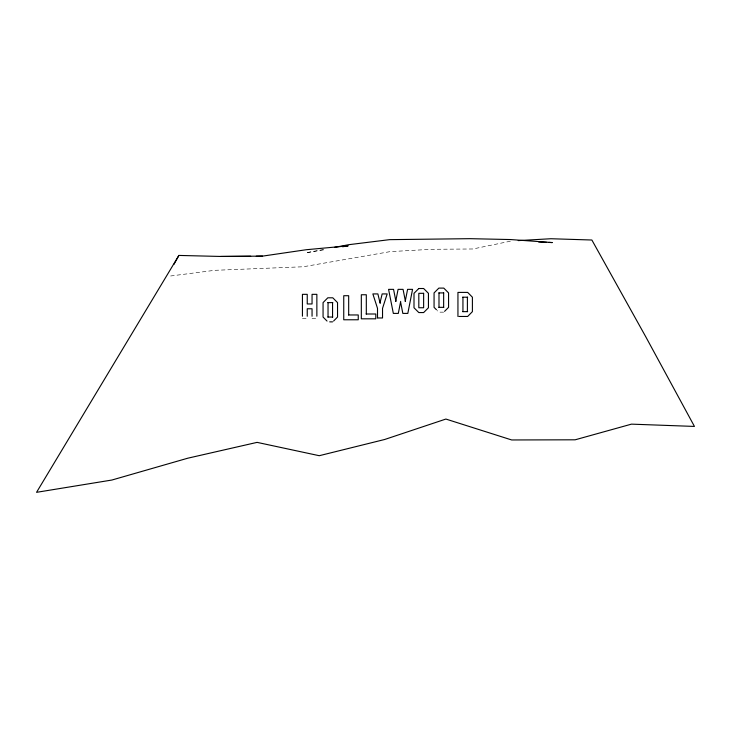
<?xml version="1.0" encoding="UTF-8"?>
<svg xmlns="http://www.w3.org/2000/svg" width="731" height="731" viewBox="0 0 731 731"><rect width="100%" height="100%" fill="white"/><g stroke="black" fill="none" stroke-linecap="round" stroke-linejoin="round"><path stroke-width="0.55" stroke-dasharray="3.65 2.74" d="M510.366 241.212L472.884 248.979L431.509 249.298L390.08 251.638L303.228 266.769L214.667 270.324L168.422 276.272M323.486 249.472L305.951 252.798L325.944 249.499M443.644 312.155L438.856 312.155L437.257 310.556M302.433 318.387L307.239 318.387M312.055 318.387L316.861 318.387"/><path stroke-width="1.1" d="M395.709 301.382L398.084 289.357L403.064 289.357L405.44 301.382M400.679 301.382L398.304 313.407L393.333 313.407L388.581 289.357L393.552 289.357L395.928 301.382M405.212 301.382L407.587 289.357L412.567 289.357L407.816 313.407L402.836 313.407L400.679 302.479M380.093 302.47L382.158 293.917L387.174 293.917L382.532 308.354L382.532 317.976L377.881 317.976M173.914 264.43L178.885 255.43L220.57 256.453L250.678 256.252M178.885 255.43L36.55 492.328L111.88 480.039L187.721 458.218L257.093 442.374L319.255 455.705L384.68 439.486L445.883 419.055L511.682 439.961L575.133 439.806L631.465 424.144L694.45 426.429L645.701 336.662L591.872 240.015L550.9 238.735L518.233 240.6M333.583 321.055L337.539 317.044L337.539 302.616L332.788 297.8L327.808 297.8L323.065 302.616L323.065 317.044L327.022 321.055M444.576 311.36L448.569 307.349L448.569 292.912L443.781 288.105L438.856 288.105L434.068 292.912L434.068 307.349L436.462 309.752M334.451 247.398L348.696 244.702L389.586 239.649L470.024 238.671L510.549 239.549L552.28 242.564L548.88 242.436M342.601 246.758L348.148 245.844L306.216 249.728L262.53 256.124L220.57 256.453M256.252 256.215L262.53 256.124M438.856 292.912L443.781 292.912M462.677 297.206L467.666 297.206M327.808 302.616L332.788 302.616M438.856 307.349L443.781 307.349M462.677 311.644L467.666 311.644M366.067 314.001L375.798 314.001L375.798 318.817L361.324 318.817L361.324 294.757L366.313 294.757L366.313 314.001M348.523 314.96L358.245 314.96L358.245 319.776L343.744 319.776L343.744 295.717L348.678 295.717L348.678 314.96M458.995 316.459L467.666 316.459L472.4 311.644L472.4 297.206L467.666 292.4L457.944 292.4L457.944 316.459M327.808 317.044L332.788 317.044M329.708 321.859L332.559 321.859M538.674 242.034L546.605 242.345M380.202 303.539L377.881 293.917L372.865 293.917L377.507 308.354L377.507 317.976M467.401 297.206L467.401 311.644M462.942 297.206L462.942 311.644M443.644 292.912L443.644 307.349M438.993 292.912L438.993 307.349M332.559 302.616L332.559 317.044M328.036 302.616L328.036 317.044M316.861 316.203L316.861 294.337L312.055 294.337L312.055 303.959L307.239 303.959L307.239 294.337L302.433 294.337L302.433 316.203M312.055 316.249L312.055 308.765L307.239 308.765L307.239 316.249M418.817 288.507L414.002 293.314L414.002 307.751L418.817 312.566L423.633 312.566L428.439 307.751L428.439 293.314L423.633 288.507L418.817 288.507M423.633 293.314L418.817 293.314L418.817 307.751L423.633 307.751L423.633 293.314"/></g></svg>
